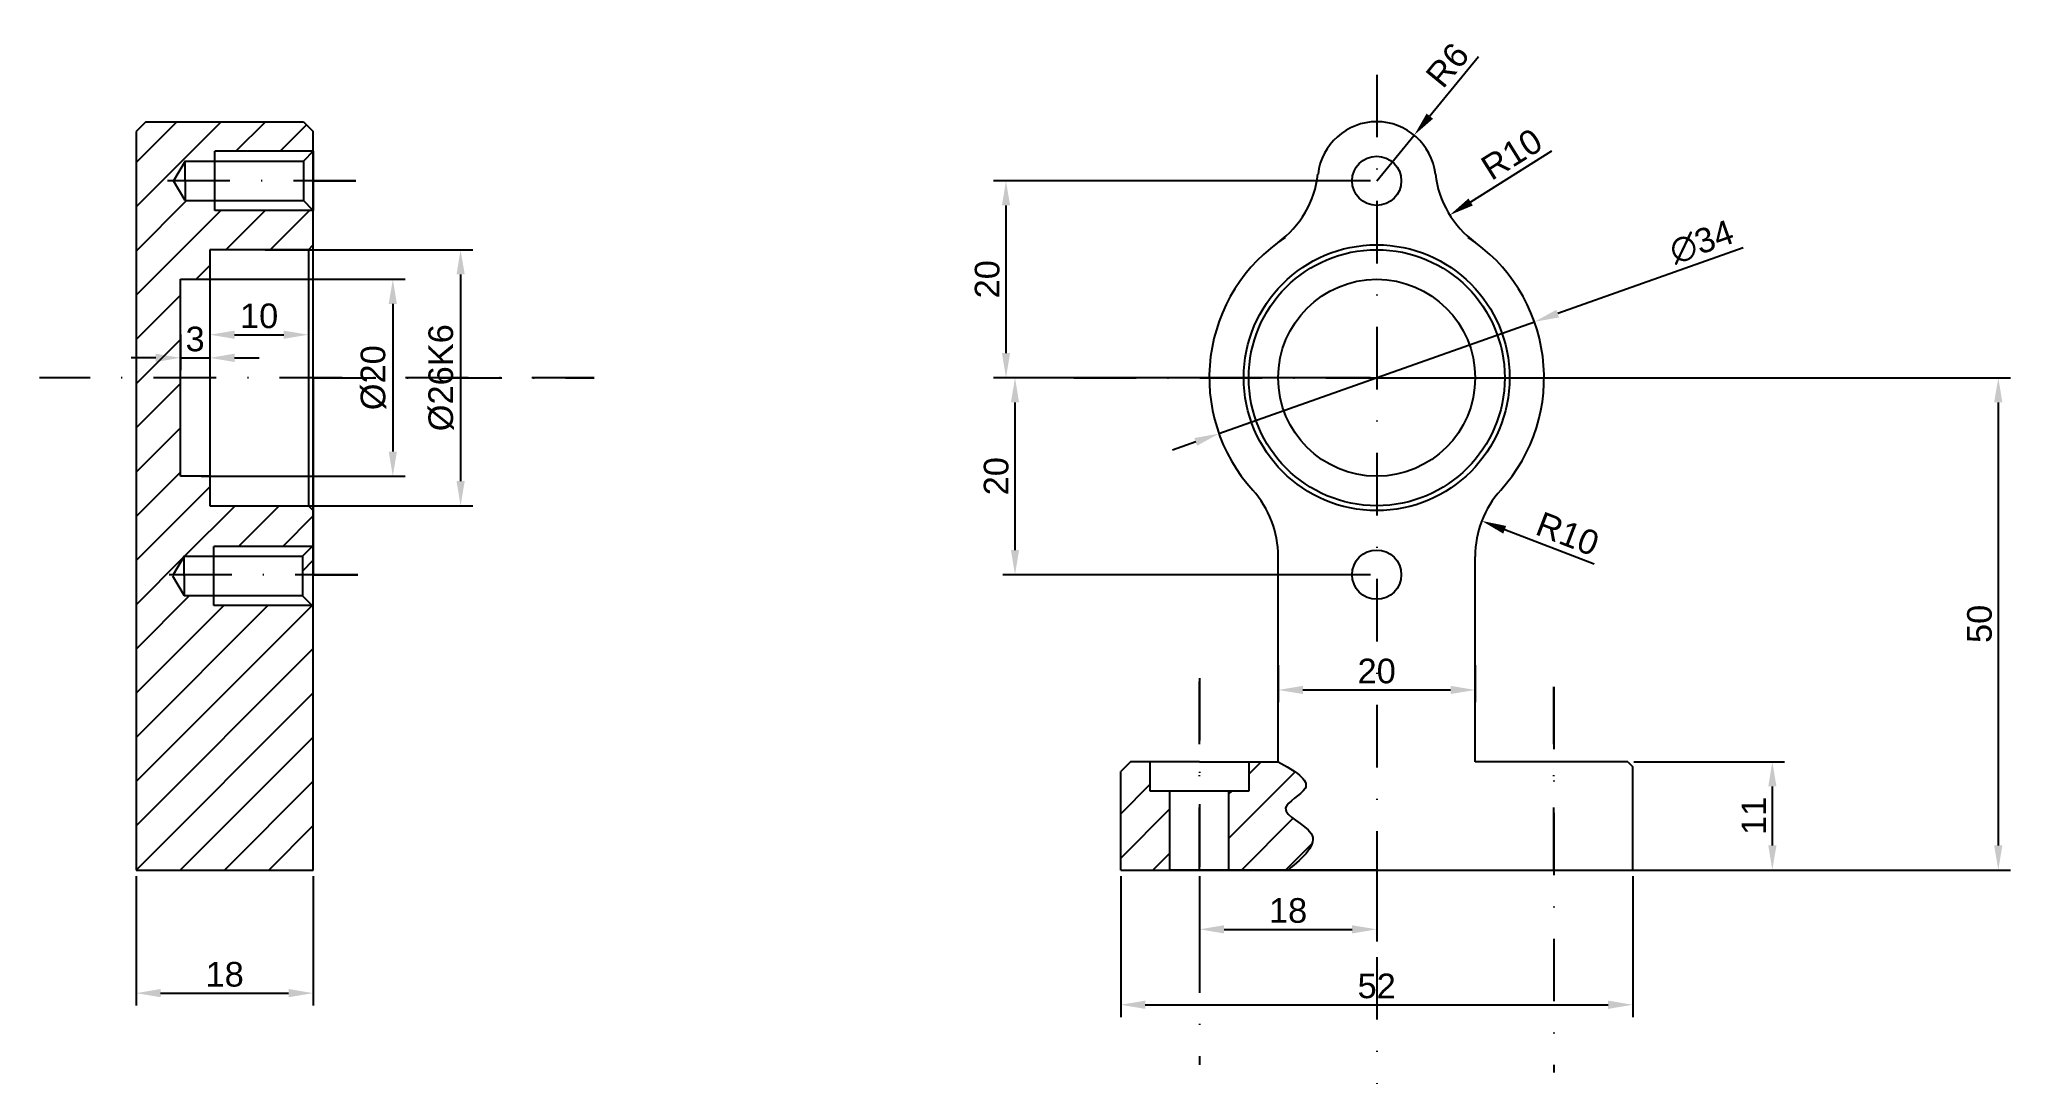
# Model space of a CAD drawing. Header units: millimetres. Extents: x 90 to 290, y 79 to 184.
import ezdxf

# ---------------------------------------------------------------- set-up
doc = ezdxf.new("R2010")
doc.units = ezdxf.units.MM
doc.linetypes.add('KRESKAKROPKA2', pattern=[12.7, 6.35, -3.175, 0, -3.175])
doc.layers.add('wymiary', color=255, linetype='KRESKAKROPKA2')
doc.styles.get("Standard").update_dxf_attribs({"font": 'arial.ttf'})
doc.dimstyles.new('ISO-25', dxfattribs={"dimtxt": 2.5, "dimasz": 2.5, "dimexe": 1.25, "dimexo": 0.625, "dimtad": 1, "dimtxsty": 'Standard', "dimcen": 2.5, "dimadec": 0, "dimazin": 0, "dimtfac": 1, "dimtmove": 0, "dimatfit": 3, "dimfxl": 1, "dimarcsym": 0})

# ---------------------------------------------------------------- blocks, each defined once
blk = doc.blocks.new('*D5')
at = {"color": 0, "lineweight": -2, "transparency": 16777216}
for p, q in [((200, 99.38), (200, 85.07)), ((252, 99.38), (252, 85.07)), ((202.5, 86.32), (249.5, 86.32))]:
    blk.add_line(p, q, dxfattribs=at)
at = {"color": 0, "transparency": 16777216}
for points in [[(202.5, 86.74), (202.5, 85.9), (200, 86.32)], [(249.5, 86.74), (249.5, 85.9), (252, 86.32)]]:
    blk.add_solid(points, dxfattribs=at)
at = {"layer": 'Defpoints', "color": 0, "transparency": 16777216}
for p in [(200, 100), (252, 100), (252, 86.32)]:
    blk.add_point(p, dxfattribs=at)
at = {"color": 0, "transparency": 16777216, "insert": (226, 88.22), "char_height": 2.5, "attachment_point": 5}
blk.add_mtext('52', dxfattribs=at)
blk = doc.blocks.new('*D6')
at = {"color": 0, "lineweight": -2, "transparency": 16777216}
for p, q in [((208, 99.38), (208, 92.73)), ((226, 99.38), (226, 92.73)), ((210.5, 93.98), (223.5, 93.98))]:
    blk.add_line(p, q, dxfattribs=at)
at = {"color": 0, "transparency": 16777216}
for points in [[(210.5, 94.4), (210.5, 93.56), (208, 93.98)], [(223.5, 94.4), (223.5, 93.56), (226, 93.98)]]:
    blk.add_solid(points, dxfattribs=at)
at = {"layer": 'Defpoints', "color": 0, "transparency": 16777216}
for p in [(208, 100), (226, 100), (226, 93.98)]:
    blk.add_point(p, dxfattribs=at)
at = {"color": 0, "transparency": 16777216, "insert": (217, 95.88), "char_height": 2.5, "attachment_point": 5}
blk.add_mtext('18', dxfattribs=at)
blk = doc.blocks.new('*D7')
at = {"color": 0, "lineweight": -2, "transparency": 16777216}
for p, q in [((252.13, 111), (267.43, 111)), ((266.18, 108.5), (266.18, 102.5)), ((252.63, 100), (267.43, 100))]:
    blk.add_line(p, q, dxfattribs=at)
at = {"color": 0, "transparency": 16777216}
for points in [[(265.77, 108.5), (266.6, 108.5), (266.18, 111)], [(265.77, 102.5), (266.6, 102.5), (266.18, 100)]]:
    blk.add_solid(points, dxfattribs=at)
at = {"layer": 'Defpoints', "color": 0, "transparency": 16777216}
for p in [(251.5, 111), (252, 100), (266.18, 100)]:
    blk.add_point(p, dxfattribs=at)
at = {"color": 0, "transparency": 16777216, "insert": (264.3, 105.5), "char_height": 2.5, "attachment_point": 5, "rotation": 90}
blk.add_mtext('11', dxfattribs=at)
blk = doc.blocks.new('*D8')
at = {"color": 0, "lineweight": -2, "transparency": 16777216}
for p, q in [((216, 120.81), (216, 117.04)), ((236, 120.81), (236, 117.04)), ((218.5, 118.29), (233.5, 118.29))]:
    blk.add_line(p, q, dxfattribs=at)
at = {"color": 0, "transparency": 16777216}
for points in [[(218.5, 118.71), (218.5, 117.88), (216, 118.29)], [(233.5, 118.71), (233.5, 117.88), (236, 118.29)]]:
    blk.add_solid(points, dxfattribs=at)
at = {"layer": 'Defpoints', "color": 0, "transparency": 16777216}
for p in [(216, 121.43), (236, 121.43), (236, 118.29)]:
    blk.add_point(p, dxfattribs=at)
at = {"color": 0, "transparency": 16777216, "insert": (226, 120.2), "char_height": 2.5, "attachment_point": 5}
blk.add_mtext('20', dxfattribs=at)
blk = doc.blocks.new('*D9')
at = {"color": 0, "lineweight": -2, "transparency": 16777216}
for p, q in [((226.63, 150), (290.38, 150)), ((289.13, 147.5), (289.13, 102.5)), ((226.63, 100), (290.38, 100))]:
    blk.add_line(p, q, dxfattribs=at)
at = {"color": 0, "transparency": 16777216}
for points in [[(288.71, 147.5), (289.54, 147.5), (289.13, 150)], [(288.71, 102.5), (289.54, 102.5), (289.13, 100)]]:
    blk.add_solid(points, dxfattribs=at)
at = {"layer": 'Defpoints', "color": 0, "transparency": 16777216}
for p in [(226, 150), (226, 100), (289.13, 100)]:
    blk.add_point(p, dxfattribs=at)
at = {"color": 0, "transparency": 16777216, "insert": (287.23, 125), "char_height": 2.5, "attachment_point": 5, "rotation": 90}
blk.add_mtext('50', dxfattribs=at)
blk = doc.blocks.new('*D10')
at = {"color": 0, "lineweight": -2, "transparency": 16777216}
blk.add_line((248.07, 131.06), (239, 134.56), dxfattribs=at)
at = {"color": 0, "transparency": 16777216}
blk.add_solid([(239.15, 134.95), (238.85, 134.17), (236.67, 135.46)], dxfattribs=at)
at = {"layer": 'Defpoints', "color": 0, "transparency": 16777216}
for p in [(236.67, 135.46), (246, 131.86)]:
    blk.add_point(p, dxfattribs=at)
at = {"color": 0, "transparency": 16777216, "insert": (245.39, 134.14), "char_height": 2.5, "attachment_point": 5, "rotation": 338.8973}
blk.add_mtext('R10', dxfattribs=at)
blk = doc.blocks.new('*D11')
at = {"color": 0, "lineweight": -2, "transparency": 16777216}
blk.add_line((243.77, 173), (235.54, 167.84), dxfattribs=at)
at = {"color": 0, "transparency": 16777216}
blk.add_solid([(235.32, 168.2), (235.76, 167.49), (233.42, 166.52)], dxfattribs=at)
at = {"layer": 'Defpoints', "color": 0, "transparency": 16777216}
for p in [(241.9, 171.82), (233.42, 166.52)]:
    blk.add_point(p, dxfattribs=at)
at = {"color": 0, "transparency": 16777216, "insert": (239.71, 172.7), "char_height": 2.5, "attachment_point": 5, "rotation": 32.0614}
blk.add_mtext('R10', dxfattribs=at)
blk = doc.blocks.new('*D12')
at = {"color": 0, "lineweight": -2, "transparency": 16777216}
for p, q in [((236.33, 182.58), (231.39, 176.57)), ((226, 170), (229.81, 174.64))]:
    blk.add_line(p, q, dxfattribs=at)
at = {"color": 0, "transparency": 16777216}
blk.add_solid([(231.07, 176.83), (231.72, 176.3), (229.81, 174.64)], dxfattribs=at)
at = {"layer": 'Defpoints', "color": 0, "transparency": 16777216}
for p in [(229.81, 174.64), (226, 170)]:
    blk.add_point(p, dxfattribs=at)
at = {"color": 0, "transparency": 16777216, "insert": (233.19, 181.75), "char_height": 2.5, "attachment_point": 5, "rotation": 50.6112}
blk.add_mtext('R6', dxfattribs=at)
blk = doc.blocks.new('*D13')
at = {"color": 0, "lineweight": -2, "transparency": 16777216}
for p, q in [((263.21, 163.18), (244.38, 156.51)), ((209.98, 144.32), (242.02, 155.68)), ((207.62, 143.49), (205.26, 142.65))]:
    blk.add_line(p, q, dxfattribs=at)
at = {"color": 0, "transparency": 16777216}
for points in [[(244.24, 156.9), (244.52, 156.12), (242.02, 155.68)], [(207.48, 143.88), (207.76, 143.1), (209.98, 144.32)]]:
    blk.add_solid(points, dxfattribs=at)
at = {"layer": 'Defpoints', "color": 0, "transparency": 16777216}
for p in [(242.02, 155.68), (209.98, 144.32)]:
    blk.add_point(p, dxfattribs=at)
at = {"color": 0, "transparency": 16777216, "insert": (259, 163.78), "char_height": 2.5, "attachment_point": 5, "rotation": 19.5052}
blk.add_mtext('∅34', dxfattribs=at)
blk = doc.blocks.new('*D14')
at = {"color": 0, "lineweight": -2, "transparency": 16777216}
for p, q in [((106.63, 160), (127.33, 160)), ((126.08, 157.5), (126.08, 142.5)), ((106.63, 140), (127.33, 140))]:
    blk.add_line(p, q, dxfattribs=at)
at = {"color": 0, "transparency": 16777216}
for points in [[(125.66, 157.5), (126.49, 157.5), (126.08, 160)], [(125.66, 142.5), (126.49, 142.5), (126.08, 140)]]:
    blk.add_solid(points, dxfattribs=at)
at = {"layer": 'Defpoints', "color": 0, "transparency": 16777216}
for p in [(106, 160), (106, 140), (126.08, 140)]:
    blk.add_point(p, dxfattribs=at)
at = {"color": 0, "transparency": 16777216, "insert": (124.11, 150), "char_height": 2.5, "attachment_point": 5, "rotation": 90}
blk.add_mtext('%%C20', dxfattribs=at)
blk = doc.blocks.new('*D15')
at = {"color": 0, "lineweight": -2, "transparency": 16777216}
for p, q in [((113.13, 163), (134.21, 163)), ((132.96, 160.5), (132.96, 139.5)), ((113.13, 137), (134.21, 137))]:
    blk.add_line(p, q, dxfattribs=at)
at = {"color": 0, "transparency": 16777216}
for points in [[(132.55, 160.5), (133.38, 160.5), (132.96, 163)], [(132.55, 139.5), (133.38, 139.5), (132.96, 137)]]:
    blk.add_solid(points, dxfattribs=at)
at = {"layer": 'Defpoints', "color": 0, "transparency": 16777216}
for p in [(112.5, 163), (112.5, 137), (132.96, 137)]:
    blk.add_point(p, dxfattribs=at)
at = {"color": 0, "transparency": 16777216, "insert": (130.99, 150), "char_height": 2.5, "attachment_point": 5, "rotation": 90}
blk.add_mtext('%%C26K6', dxfattribs=at)
blk = doc.blocks.new('*D16')
at = {"color": 0, "lineweight": -2, "transparency": 16777216}
for p, q in [((225.38, 170), (187.1, 170)), ((188.35, 167.5), (188.35, 152.5)), ((194.61, 150), (187.1, 150))]:
    blk.add_line(p, q, dxfattribs=at)
at = {"color": 0, "transparency": 16777216}
for points in [[(187.94, 167.5), (188.77, 167.5), (188.35, 170)], [(187.94, 152.5), (188.77, 152.5), (188.35, 150)]]:
    blk.add_solid(points, dxfattribs=at)
at = {"layer": 'Defpoints', "color": 0, "transparency": 16777216}
for p in [(226, 170), (188.35, 150), (195.23, 150)]:
    blk.add_point(p, dxfattribs=at)
at = {"color": 0, "transparency": 16777216, "insert": (186.45, 160), "char_height": 2.5, "attachment_point": 5, "rotation": 90}
blk.add_mtext('20', dxfattribs=at)
blk = doc.blocks.new('*D17')
at = {"color": 0, "lineweight": -2, "transparency": 16777216}
for p, q in [((225.38, 150), (188.02, 150)), ((189.27, 132.5), (189.27, 147.5)), ((225.38, 130), (188.02, 130))]:
    blk.add_line(p, q, dxfattribs=at)
at = {"color": 0, "transparency": 16777216}
for points in [[(188.85, 147.5), (189.68, 147.5), (189.27, 150)], [(188.85, 132.5), (189.68, 132.5), (189.27, 130)]]:
    blk.add_solid(points, dxfattribs=at)
at = {"layer": 'Defpoints', "color": 0, "transparency": 16777216}
for p in [(189.27, 150), (226, 150), (226, 130)]:
    blk.add_point(p, dxfattribs=at)
at = {"color": 0, "transparency": 16777216, "insert": (187.36, 140), "char_height": 2.5, "attachment_point": 5, "rotation": 90}
blk.add_mtext('20', dxfattribs=at)
blk = doc.blocks.new('*D18')
at = {"layer": 'Defpoints', "color": 0, "lineweight": -2, "transparency": 16777216}
for p, q in [((107.5, 159.38), (107.5, 153.12)), ((117.5, 159.38), (117.5, 153.12)), ((110, 154.37), (115, 154.37))]:
    blk.add_line(p, q, dxfattribs=at)
at = {"layer": 'Defpoints', "color": 0, "transparency": 16777216}
for p in [(107.5, 160), (117.5, 160), (117.5, 154.37)]:
    blk.add_point(p, dxfattribs=at)
for points in [[(110, 154.78), (110, 153.95), (107.5, 154.37)], [(115, 154.78), (115, 153.95), (117.5, 154.37)]]:
    blk.add_solid(points, dxfattribs=at)
at = {"layer": 'Defpoints', "color": 0, "transparency": 16777216, "insert": (112.5, 156.27), "char_height": 2.5, "attachment_point": 5}
blk.add_mtext('10', dxfattribs=at)
blk = doc.blocks.new('*D19')
at = {"layer": 'Defpoints', "color": 0, "lineweight": -2, "transparency": 16777216}
for p, q in [((104.5, 154.38), (104.5, 150.77)), ((107.5, 155.62), (107.5, 150.77)), ((102, 152.02), (99.5, 152.02)), ((104.5, 152.02), (107.5, 152.02)), ((110, 152.02), (112.5, 152.02))]:
    blk.add_line(p, q, dxfattribs=at)
at = {"layer": 'Defpoints', "color": 0, "transparency": 16777216}
for p in [(107.5, 156.25), (104.5, 155), (107.5, 152.02)]:
    blk.add_point(p, dxfattribs=at)
for points in [[(102, 152.44), (102, 151.6), (104.5, 152.02)], [(110, 152.44), (110, 151.6), (107.5, 152.02)]]:
    blk.add_solid(points, dxfattribs=at)
at = {"layer": 'Defpoints', "color": 0, "transparency": 16777216, "insert": (106, 153.92), "char_height": 2.5, "attachment_point": 5}
blk.add_mtext('3', dxfattribs=at)
blk = doc.blocks.new('*D20')
at = {"layer": 'Defpoints', "color": 0, "lineweight": -2, "transparency": 16777216}
for p, q in [((100, 99.38), (100, 86.25)), ((118, 99.38), (118, 86.25)), ((102.5, 87.5), (115.5, 87.5))]:
    blk.add_line(p, q, dxfattribs=at)
at = {"layer": 'Defpoints', "color": 0, "transparency": 16777216}
for p in [(100, 100), (118, 100), (118, 87.5)]:
    blk.add_point(p, dxfattribs=at)
for points in [[(102.5, 87.92), (102.5, 87.09), (100, 87.5)], [(115.5, 87.92), (115.5, 87.09), (118, 87.5)]]:
    blk.add_solid(points, dxfattribs=at)
at = {"layer": 'Defpoints', "color": 0, "transparency": 16777216, "insert": (109, 89.4), "char_height": 2.5, "attachment_point": 5}
blk.add_mtext('18', dxfattribs=at)

msp = doc.modelspace()

# ---------------------------------------------------------------- hatches: boundary and pattern name
h = msp.add_hatch()
h.set_pattern_fill('ANSI31', color=256)
h.paths.add_polyline_path([(118, 167), (108, 167), (108, 168), (105, 168), (103.798, 170), (105, 172), (108, 172), (108, 173), (118, 173), (118, 175), (117, 176), (101, 176), (100, 175), (100, 170), (100, 100), (118, 100), (118, 136.5), (117.5, 137), (107.5, 137), (107.5, 140), (104.5, 140), (104.5, 150), (104.5, 160), (107.5, 160), (107.5, 163), (117.5, 163), (118, 163.5)])
h.paths.add_polyline_path([(107.893, 132.871), (117.893, 132.871), (116.891, 131.869), (116.891, 127.874), (117.893, 126.871), (107.893, 126.871), (107.893, 127.871), (104.893, 127.871), (103.692, 129.871), (104.893, 131.871), (107.893, 131.871)], flags=16)
h = msp.add_hatch()
h.set_pattern_fill('ANSI31', color=256)
edge = h.paths.add_edge_path()
edge.add_spline(control_points=[(217, 100), (218.532, 101.302), (221.337, 103.687), (214.947, 106.082), (220.392, 108.539), (217.613, 110.096), (216, 111)], knot_values=[0, 0, 0, 0, 4.4014574, 8.0595782, 10.8394983, 14.6874355, 14.6874355, 14.6874355, 14.6874355], degree=3, periodic=0)
edge.add_line((216, 111), (213, 111))
edge.add_line((213, 111), (213, 108))
edge.add_line((213, 108), (211, 108))
edge.add_line((211, 108), (211, 100))
edge.add_line((211, 100), (217, 100))
h.paths.add_polyline_path([(205, 108), (203, 108), (203, 111), (201, 111), (200, 110), (200, 100), (205, 100)])

# ---------------------------------------------------------------- linework, layer by layer
for p, q in [((101, 176), (100, 175)), ((100, 175), (100, 170)), ((101, 176), (117, 176)), ((117, 176), (118, 175)), ((118, 170), (118, 175)), ((118, 173), (108, 173)), ((108, 167), (108, 173)), ((118, 173), (116.998, 171.998)), ((118, 172), (118, 173)), ((118, 173), (118, 167)), ((105, 172), (103.798, 170)), ((105, 170), (105, 172)), ((105, 172), (117, 172)), ((116.998, 171.998), (116.998, 168)), ((100, 170), (100, 100)), ((105, 168), (103.798, 170)), ((105, 170), (105, 168)), ((118, 100), (118, 170)), ((118, 150), (118, 170)), ((118, 100), (118, 170)), ((105, 168), (117, 168)), ((118, 167), (108, 167)), ((118, 167), (116.98, 168.02)), ((117.5, 163), (107.5, 163)), ((107.5, 163), (107.5, 137)), ((117.5, 163), (118, 163.5)), ((117.5, 163), (117.5, 137)), ((118, 163), (118, 163.5)), ((118, 150), (118, 163)), ((104.5, 150), (104.5, 160)), ((104.5, 160), (107.5, 160)), ((107.5, 160), (107.5, 140)), ((104.5, 140), (104.5, 150)), ((118, 100), (118, 150)), ((118, 150), (118, 130)), ((118, 150), (118, 130)), ((107.5, 140), (104.5, 140)), ((107.5, 137), (117.5, 137)), ((117.5, 137), (118, 136.5)), ((118, 137), (118, 136.5)), ((117.893, 132.871), (107.893, 132.871)), ((107.893, 126.871), (107.893, 132.871)), ((117.893, 132.871), (116.891, 131.869)), ((104.893, 131.871), (103.692, 129.871)), ((104.893, 129.871), (104.893, 131.871)), ((104.893, 131.871), (116.893, 131.871)), ((116.891, 131.869), (116.891, 127.871)), ((216, 111), (216, 131.862)), ((236, 111), (236, 131.862)), ((103.692, 129.871), (104.893, 127.871)), ((104.893, 129.871), (104.893, 127.871)), ((104.893, 127.871), (116.893, 127.871)), ((117.893, 126.871), (107.893, 126.871)), ((117.893, 126.871), (116.874, 127.891)), ((201, 111), (200, 110)), ((203, 111), (201, 111)), ((203, 108), (203, 111)), ((208, 111), (203, 111)), ((208, 111), (213, 111)), ((213, 111), (213, 108)), ((213, 111), (216, 111)), ((251.5, 111), (236, 111)), ((251.5, 111), (251, 111)), ((251.5, 111), (252, 110.5)), ((252, 100), (252, 110.5)), ((200, 100), (200, 110)), ((213, 108), (203, 108)), ((205, 100), (205, 108)), ((211, 100), (211, 108)), ((100, 100), (118, 100)), ((200, 100), (252, 100)), ((200, 100), (226, 100)), ((208, 100), (205, 100)), ((226, 100), (208, 100)), ((208, 100), (211, 100))]:
    msp.add_line(p, q)
for centre, radius in [((226, 170), 2.5), ((226, 150), 13.5), ((226, 150), 13), ((226, 150), 10), ((226, 130), 2.5)]:
    msp.add_circle(centre, radius)
for centre, radius, start, end in [((226, 170), 6, 6.54955, 173.45045), ((210.104, 171.825), 10, 306.06659, 353.45045), ((241.896, 171.825), 10, 186.54955, 233.93341), ((226, 150), 17, 123.17145, 222.20545), ((226, 150), 17, 317.79455, 56.82855), ((206, 131.862), 10, 0, 42.20545), ((246, 131.862), 10, 137.79455, 180)]:
    msp.add_arc(centre, radius, start, end)
msp.add_spline([(216, 111), (218.721, 108.279), (216.755, 106.313), (219.342, 103.727), (217, 100)], degree=3)
at = {"layer": 'wymiary'}
for p, q in [((122.336, 170), (101.864, 170)), ((118, 170), (122.336, 170)), ((146.531, 150), (90.188, 150)), ((118, 150), (146.531, 150)), ((195.235, 150), (256.765, 150)), ((122.517, 130), (102.136, 130)), ((118, 130), (122.517, 130)), ((208, 100), (208, 119.495)), ((208, 119.495), (208, 80.221)), ((244, 100), (244, 118.62)), ((244, 118.62), (244, 79.434)), ((226, 100), (244, 100))]:
    msp.add_line(p, q, dxfattribs=at)
msp.add_ray((226, 180.765), (0, -1), dxfattribs=at)

# ---------------------------------------------------------------- dimensions: what is measured, and where the dimension line sits
dim = msp.add_radius_dim(center=(226, 170), mpoint=(229.807, 174.637), dimstyle='ISO-25')
dim.commit()
dim.dimension.update_dxf_attribs({"geometry": '*D12', "text_midpoint": (233.186, 181.748)})
for center, mpoint, picture, middle in [((241.896, 171.825), (233.421, 166.517), '*D11', (240.716, 171.086)), ((246, 131.862), (236.671, 135.462), '*D10', (244.701, 132.363))]:
    dim = msp.add_radius_dim(center=center, mpoint=mpoint, dimstyle='ISO-25')
    dim.commit()
    dim.dimension.update_dxf_attribs({"geometry": picture, "text_midpoint": middle, "dimtype": 164})
for base, p1, p2, picture, middle in [((188.354, 150), (226, 170), (195.235, 150), '*D16', (186.452, 160)), ((189.266, 150), (226, 130), (226, 150), '*D17', (187.364, 140)), ((289.127, 100), (226, 150), (226, 100), '*D9', (287.225, 125)), ((266.182, 100), (251.5, 111), (252, 100), '*D7', (264.302, 105.5))]:
    dim = msp.add_linear_dim(base=base, p1=p1, p2=p2, angle=90, dimstyle='ISO-25')
    dim.commit()
    dim.dimension.update_dxf_attribs({"geometry": picture, "text_midpoint": middle})
dim = msp.add_diameter_dim_2p(p1=(209.976, 144.324), p2=(242.024, 155.676), dimstyle='ISO-25')
dim.commit()
dim.dimension.update_dxf_attribs({"geometry": '*D13', "text_midpoint": (259.659, 161.923), "dimtype": 163})
for base, p1, p2, text, picture, middle in [((132.962, 137), (112.5, 163), (112.5, 137), '%%C<>K6', '*D15', (130.991, 150)), ((126.077, 140), (106, 160), (106, 140), '%%C<>', '*D14', (124.106, 150))]:
    dim = msp.add_linear_dim(base=base, p1=p1, p2=p2, angle=90, text=text, dimstyle='ISO-25')
    dim.commit()
    dim.dimension.update_dxf_attribs({"geometry": picture, "text_midpoint": middle})
for base, p1, p2, picture, middle in [((236, 118.294), (216, 121.431), (236, 121.431), '*D8', (226, 120.195)), ((252, 86.319), (200, 100), (252, 100), '*D5', (226, 88.221)), ((226, 93.979), (208, 100), (226, 100), '*D6', (217, 95.88))]:
    dim = msp.add_linear_dim(base=base, p1=p1, p2=p2, dimstyle='ISO-25')
    dim.commit()
    dim.dimension.update_dxf_attribs({"geometry": picture, "text_midpoint": middle})
at = {"layer": 'Defpoints'}
for base, p1, p2, picture, middle in [((117.5, 154.368), (107.5, 160), (117.5, 160), '*D18', (112.5, 156.269)), ((107.5, 152.019), (104.5, 155), (107.5, 156.247), '*D19', (106, 153.922)), ((118, 87.502), (100, 100), (118, 100), '*D20', (109, 89.403))]:
    dim = msp.add_linear_dim(base=base, p1=p1, p2=p2, dimstyle='ISO-25', dxfattribs=at)
    dim.commit()
    dim.dimension.update_dxf_attribs({"geometry": picture, "text_midpoint": middle})

doc.saveas('drawing.dxf')
